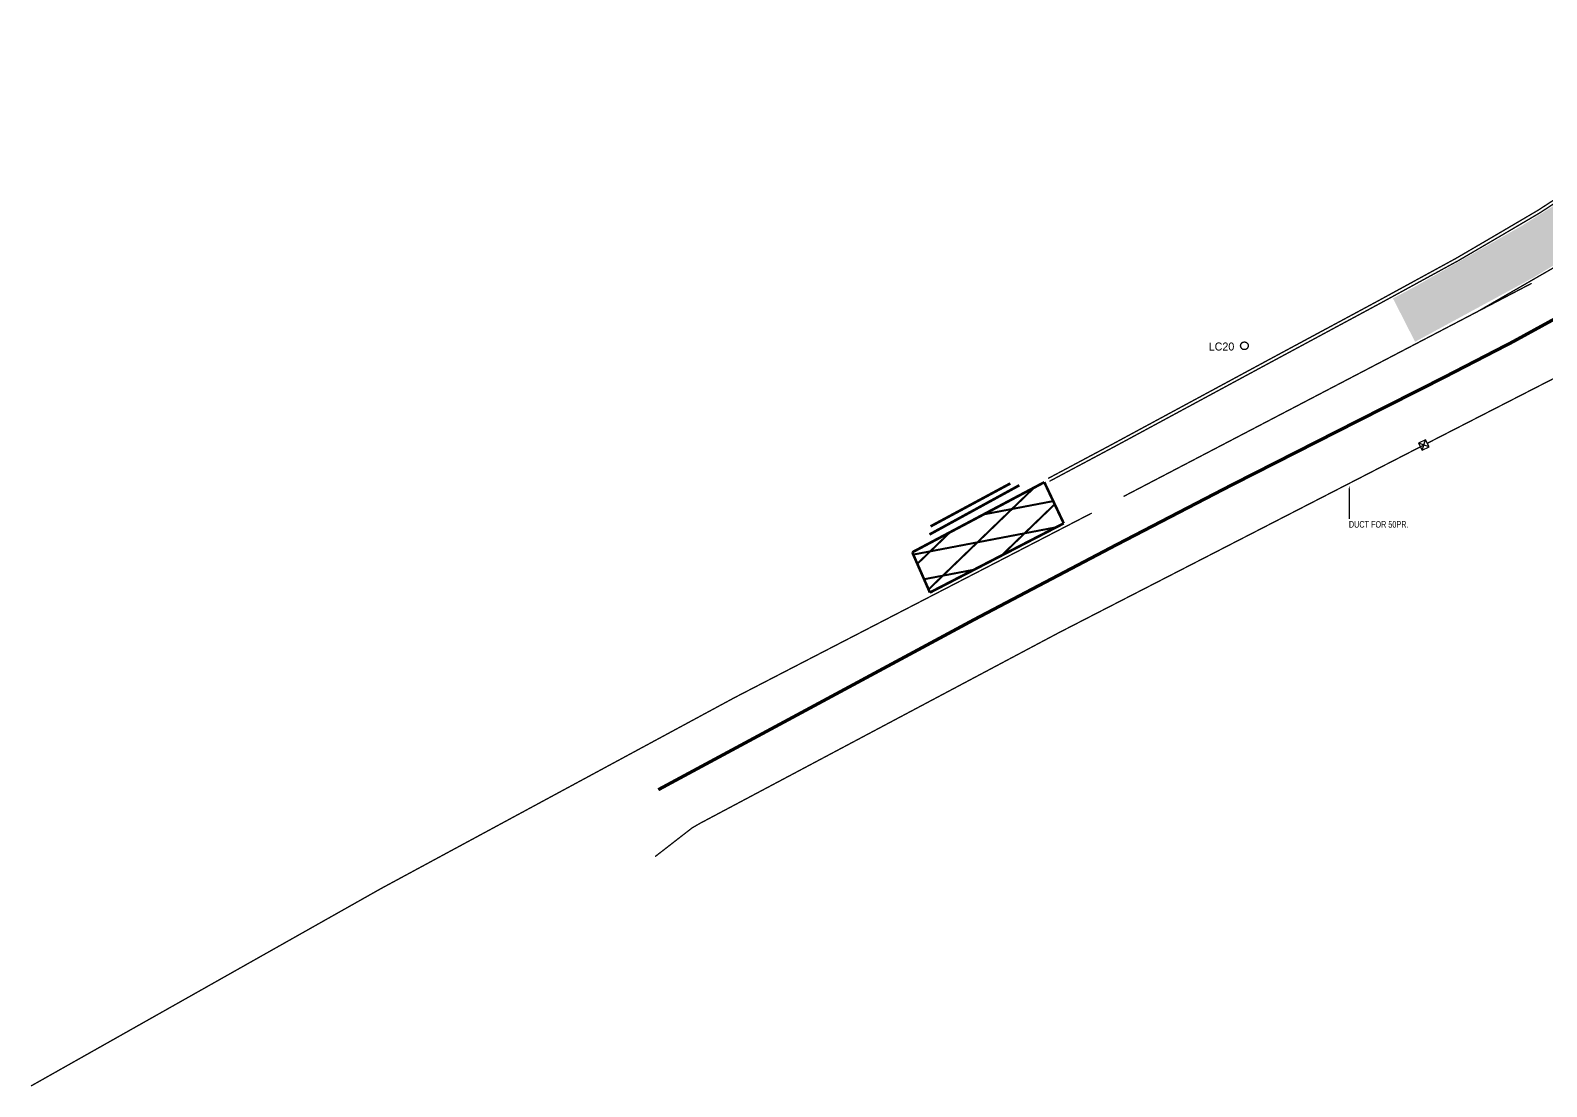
# Model space of a CAD drawing. Header units: metres. Extents: x 375767 to 376086, y 166051 to 166262.
# Drawn here: x 375767.4 to 375883, y 166051.2 to 166131.7 of the extents above; entities that cross this region are included whole.
import ezdxf

# ---------------------------------------------------------------- set-up
doc = ezdxf.new("R2010")
doc.units = ezdxf.units.M
for name, pattern in [('1003', [0.9, 0.6, -0.3]), ('1004', [6, 4, -2]), ('1043', [2, 1, 0, 1]), ('DUCT1', [2, 1, -0.5, 0, -0.5])]:
    doc.linetypes.add(name, pattern=pattern)
for name, color, linetype in [('DIMS', 1, 'Continuous'), ('DUCTS', 3, 'DUCT1'), ('LIGHTS', 4, 'Continuous'), ('LINES', 7, 'Continuous'), ('TEXT', 7, 'Continuous')]:
    doc.layers.add(name, color=color, linetype=linetype)

msp = doc.modelspace()

# ---------------------------------------------------------------- hatches: boundary and pattern name
at = {"layer": 'DIMS', "true_color": 0xffecb3}
h = msp.add_hatch(color=41, dxfattribs=at)
h.dxf.hatch_style = 1
h.paths.add_polyline_path([(375871.37661, 166111.10415), (375872.9831, 166107.94914), (375882.00503, 166112.84703), (375893.16707, 166119.53197), (375905.85812, 166128.2797), (375906.16393, 166128.6235), (375904.09595, 166131.6771), (375890.12258, 166122.48159), (375889.44804, 166122.01721), (375881.09569, 166116.76958), (375872.82115, 166112.06593), (375871.28755, 166111.24948)])

# ---------------------------------------------------------------- linework, layer by layer
at = {"layer": 'DUCTS'}
for p, q in [((375874.05655, 166099.95012), (375873.25153, 166100.21833)), ((375873.51993, 166099.68171), (375873.78814, 166100.48673))]:
    msp.add_line(p, q, dxfattribs=at)
at = {"layer": 'DUCTS', "const_width": 0.1}
msp.add_lwpolyline([(375907.62136, 166117.48797), (375873.92089, 166100.22134)], dxfattribs=at)
at = {"layer": 'DUCTS', "flags": 128}
msp.add_lwpolyline([(375873.65404, 166100.08422, 0.1, 0.1, 0), (375845.85831, 166085.80165, 0.1, 0.1, 0), (375818.46487, 166071.25431, 0.1, 0.1, 0), (375817.87985, 166070.91623, 0.1, 0.1, 0), (375817.87985, 166070.91623, 0.1, 0.1, 0), (375815.0657, 166068.73265, 0, 0, 0)], format="xyseb", dxfattribs=at)
at = {"layer": 'DUCTS'}
msp.add_lwpolyline([(375873.51993, 166099.68171), (375874.05655, 166099.95012), (375873.78814, 166100.48673), (375873.25153, 166100.21833)], close=True, dxfattribs=at)
at = {"layer": 'LIGHTS', "linetype": '1004'}
msp.add_circle((375859.97752, 166107.64385), 0.29333, dxfattribs=at)
at = {"layer": 'LINES', "color": 7, "linetype": '1004', "const_width": 0.1}
for points in [[(375877.81016, 166110.28798, 0.033800582), (375907.56481, 166129.26992)], [(375767.4877, 166051.25256, -0.013792741), (375848.34777, 166094.90208, -0.012862299)]]:
    msp.add_lwpolyline(points, format="xyb", dxfattribs=at)
at = {"layer": 'LINES', "color": 2, "const_width": 0.1}
for points in [[(375889.60929, 166122.5975), (375886.7295, 166120.81819), (375882.37372, 166117.98094), (375879.5614, 166116.32763), (375876.13328, 166114.32418), (375870.04529, 166111.0022), (375861.69743, 166106.51032), (375849.80557, 166100.09081), (375845.00649, 166097.53505)], [(375889.72194, 166122.33486), (375886.85933, 166120.61633), (375882.5001, 166117.77683), (375879.68277, 166116.12057), (375876.25134, 166114.11519), (375870.15963, 166110.79119), (375861.8113, 166106.29905), (375849.91898, 166099.87929), (375845.1193, 166097.32322)]]:
    msp.add_lwpolyline(points, dxfattribs=at)
at = {"layer": 'LINES', "const_width": 0.25}
msp.add_lwpolyline([(375815.29984, 166073.8255), (375839.43072, 166086.81501), (375850.10959, 166092.42632), (375858.90052, 166096.98559), (375868.77869, 166102.00207), (375875.11024, 166105.2012), (375880.40818, 166107.93512), (375894.10561, 166115.43896)], dxfattribs=at)
at = {"layer": 'LINES', "color": 7, "linetype": '1004', "const_width": 0.1}
msp.add_lwpolyline([(375850.76502, 166096.16509), (375881.86481, 166112.40163)], dxfattribs=at)
at = {"layer": 'LINES', "color": 2, "linetype": '1043'}
for points, const_width in [([(375834.65914, 166091.91248), (375844.72234, 166097.2519)], 0.2), ([(375843.95423, 166096.84434), (375835.90061, 166089.08064)], 0.15), ([(375844.72234, 166097.2519), (375846.20425, 166094.11714)], 0.2), ([(375840.09751, 166094.79801), (375845.4034, 166095.81123)], 0.15), ([(375845.51637, 166095.57226), (375841.46903, 166091.67062)], 0.15), ([(375846.20425, 166094.11714), (375836.0032, 166088.84663)], 0.2), ([(375834.73565, 166091.73797), (375845.6236, 166093.81714)], 0.15), ([(375837.54469, 166093.44352), (375835.04454, 166091.03337)], 0.15), ([(375836.0032, 166088.84663), (375834.65914, 166091.91248)], 0.2), ([(375835.55933, 166089.85912), (375839.37208, 166090.58721)], 0.15)]:
    msp.add_lwpolyline(points, dxfattribs=dict(at, const_width=const_width))
at = {"layer": 'LINES', "linetype": '1003', "const_width": 0.2, "flags": 128}
for points in [[(375835.97123, 166093.26778), (375842.82049, 166097.01788)], [(375836.05585, 166093.88664), (375842.1317, 166097.15682)]]:
    msp.add_lwpolyline(points, dxfattribs=at)
at = {"layer": 'TEXT'}
msp.add_line((375867.96648, 166096.74955), (375867.96403, 166094.45497), dxfattribs=at)
msp.add_solid([(375867.92481, 166096.74959), (375868.00814, 166096.7495), (375867.96674, 166096.99955)], dxfattribs=at)

# ---------------------------------------------------------------- texts
at = {"layer": 'LIGHTS'}
msp.add_text('LC20', height=0.61008, dxfattribs=at).set_placement((375857.25322, 166107.28493))
at = {"layer": 'TEXT', "width": 0.8}
msp.add_text('DUCT FOR 50PR.', height=0.5, dxfattribs=at).set_placement((375867.93925, 166093.78925))

doc.saveas('drawing.dxf')
